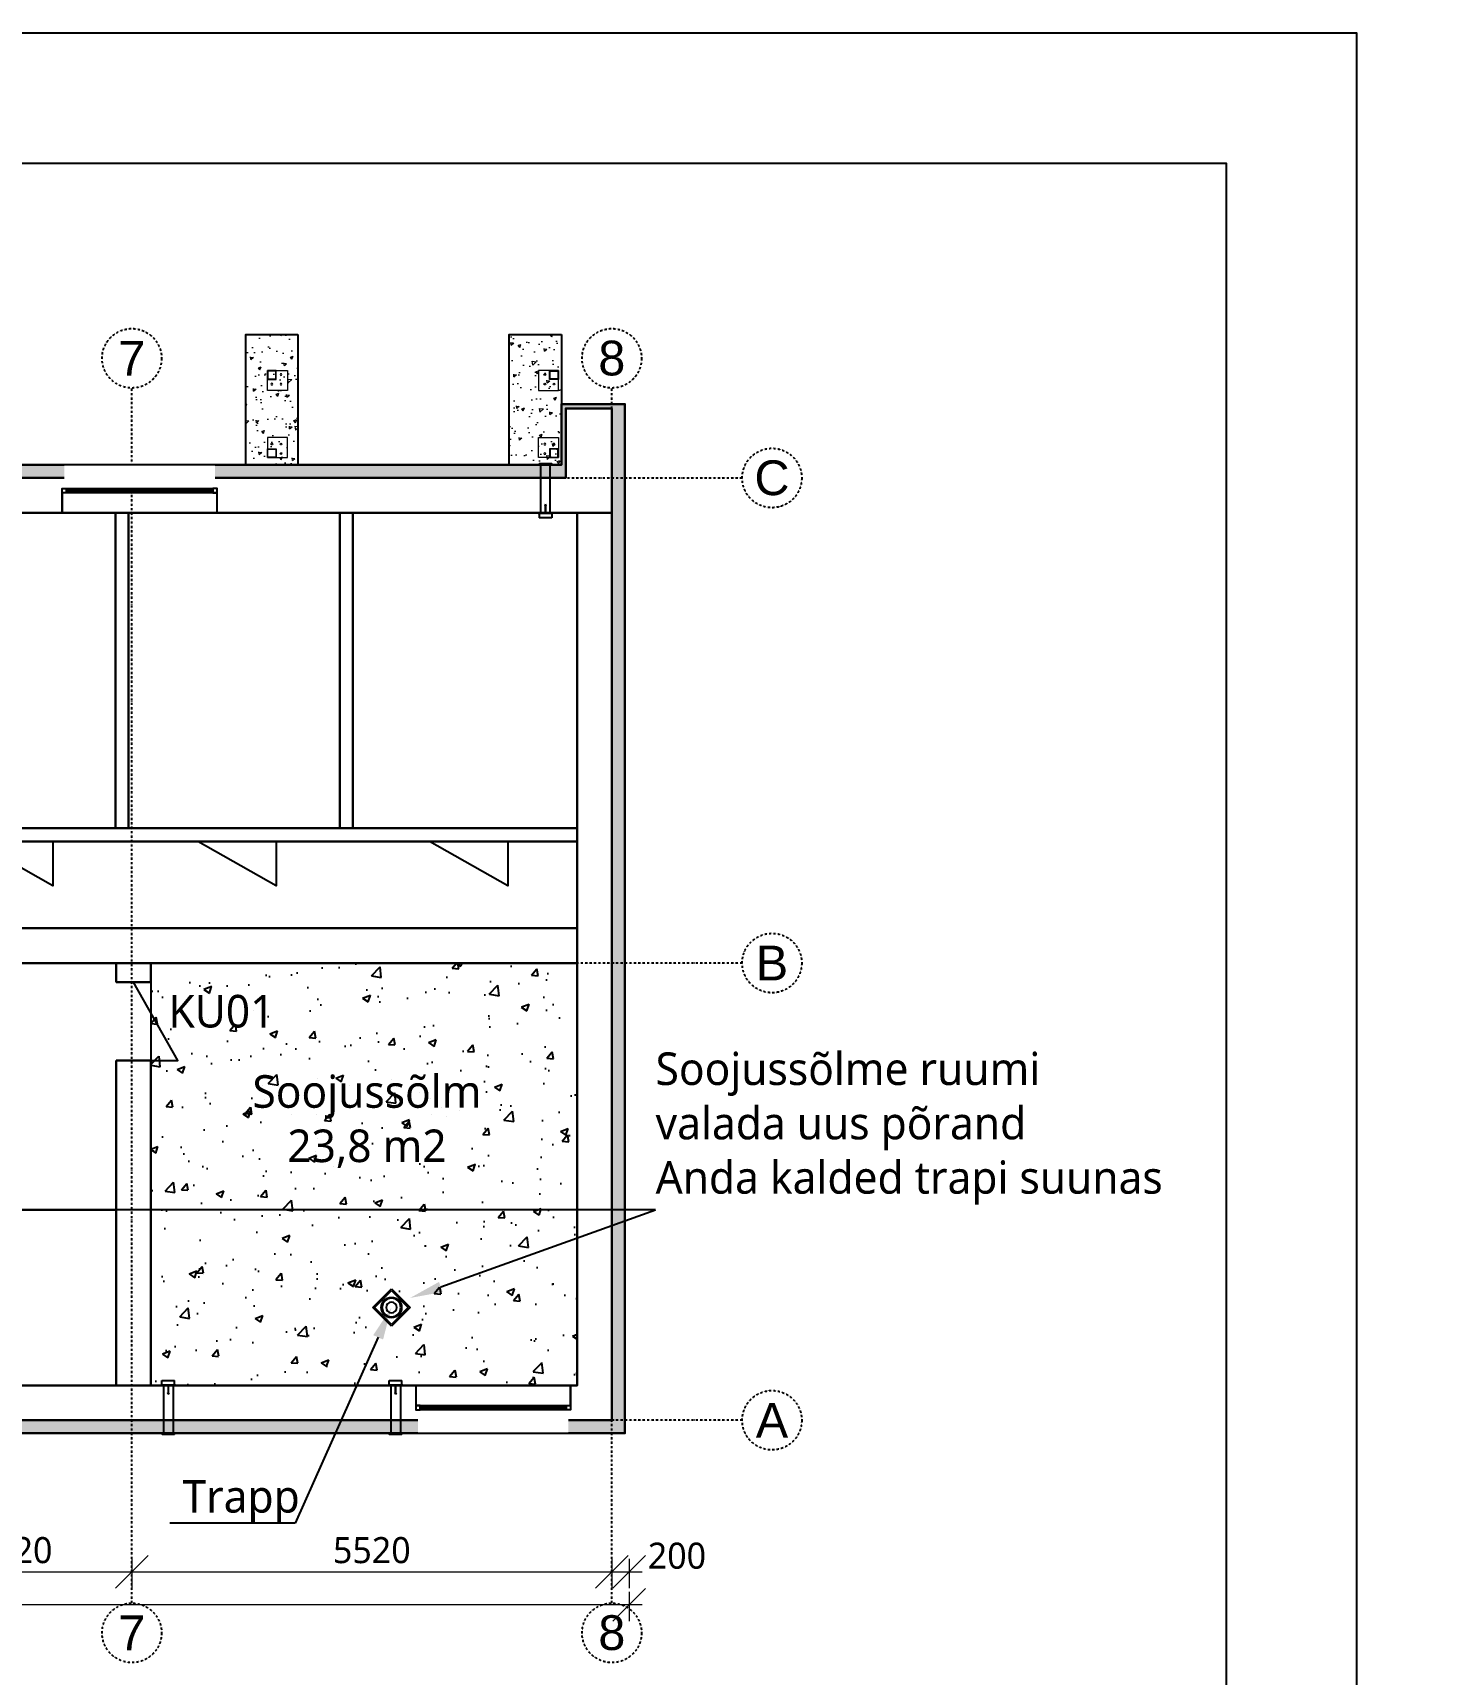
# Model space of a CAD drawing. Header units: millimetres. Extents: x 83708 to 840243643, y 645190 to 956201.
# Drawn here: x 350025 to 366279, y 937318 to 956201 of the extents above; entities that cross this region are included whole.
import ezdxf
from ezdxf import colors
from ezdxf.entities.mleader import LeaderData, LeaderLine
from ezdxf.math import Vec2, Vec3

# ---------------------------------------------------------------- set-up
doc = ezdxf.new("R2010")
doc.units = ezdxf.units.MM
doc.header["$PDMODE"] = 2
doc.header["$PDSIZE"] = 5
doc.linetypes.add('Dash', pattern=[3.2, 2, -1.2])
doc.linetypes.add('DASHDOTX2', pattern=[50.8, 25.4, -12.7, 0, -12.7])
for name, color, linetype in [('!ESP_Avatäited plaanil', 7, 'Continuous'), ('!ESP_EPS 120 Perimeeter', 141, 'Continuous'), ('!ESP_Mõõt', 252, 'Continuous'), ('!ESP_Pinnas', 7, 'Continuous'), ('!ESP_Tekst', 7, 'Continuous'), ('!ESP_Teljed', 30, 'DASHDOTX2'), ('!ESP_Viited', 7, 'Continuous'), ('DUCT-S-1-DEVICE', 7, 'Continuous'), ('SEWER-PIPE-S1-COMPONENT', 7, 'Continuous')]:
    doc.layers.add(name, color=color, linetype=linetype)
for name, color, linetype, lineweight in [('!ESP_Fassaad', 7, 'Continuous', 9), ('!ESP_Konstruktsioon lõikes', 7, 'Continuous', 30), ('_ol_ol_sein_vaates', 7, 'Continuous', 9)]:
    doc.layers.add(name, color=color, linetype=linetype, lineweight=lineweight)
doc.layers.add('!ESP_no_print', color=252, linetype='Continuous', plot=False)
doc.styles.add('Annotative', font='malgunsl.ttf', dxfattribs={"height": 2})
doc.styles.add('Arial', font='arial.ttf')
doc.dimstyles.new('Annotative', dxfattribs={"dimtxt": 2.5, "dimasz": 2.5, "dimexe": 1.25, "dimexo": 0.625, "dimtad": 1, "dimdec": 0, "dimrnd": 5, "dimtxsty": 'Annotative', "dimblk": 'OBLIQUE', "dimcen": 0, "dimdle": 1, "dimadec": 0, "dimazin": 0, "dimtfac": 1, "dimtdec": 0, "dimtmove": 0, "dimatfit": 3, "dimfxl": 1, "dimfxlon": 1, "dimarcsym": 1})

# ---------------------------------------------------------------- blocks, each defined once
blk = doc.blocks.new('A$Cef77760f')
at = {"layer": '!ESP_Teljed'}
for points in [[(-5520, -2104), (-5520, 11875)], [(0, -2104), (0, 11875)], [(-42300, 10840), (1500, 10840)], [(1500, 5260), (-42300, 5260)], [(1500, 0), (-42300, 0)]]:
    blk.add_lwpolyline(points, dxfattribs=at)
for centre in [(-5520, 12217), (0, 12217), (1842, 10840), (1842, 5260), (1842, 0), (-5520, -2446), (0, -2446)]:
    blk.add_circle(centre, 342, dxfattribs=at)
at = {"layer": '!ESP_Teljed', "char_height": 400, "width": 684.66, "attachment_point": 5, "style": 'Arial'}
for s, insert in [('7', (-5520, 12217)), ('8', (0, 12217)), ('C', (1842, 10840)), ('B', (1842, 5260)), ('A', (1842, 0)), ('7', (-5520, -2446)), ('8', (0, -2446))]:
    blk.add_mtext(s, dxfattribs=dict(at, insert=insert))
blk = doc.blocks.new('_Oblique')
at = {"color": 0, "linetype": 'ByBlock', "lineweight": -2}
blk.add_line((-0.5, -0.5), (0.5, 0.5), dxfattribs=at)
blk = doc.blocks.new('*D826')
at = {"layer": '!ESP_Mõõt', "color": 0, "lineweight": -2, "transparency": 16777216}
for p, q in [((31760, -12435), (31760, -12773)), ((34480, -12435), (34480, -12773)), ((31610, -12585), (34630, -12585))]:
    blk.add_line(p, q, dxfattribs=at)
at = {"layer": 'Defpoints', "color": 0, "transparency": 16777216}
for p in [(31760, -11878), (34480, -11787), (34480, -12585)]:
    blk.add_point(p, dxfattribs=at)
at = {"layer": '!ESP_Mõõt', "color": 0, "lineweight": -2, "transparency": 16777216, "xscale": 375, "yscale": 375, "zscale": 375, "rotation": 180}
blk.add_blockref('_Oblique', (31760, -12585), dxfattribs=at)
at = {"layer": '!ESP_Mõõt', "color": 0, "lineweight": -2, "transparency": 16777216, "xscale": 375, "yscale": 375, "zscale": 375}
blk.add_blockref('_Oblique', (34480, -12585), dxfattribs=at)
at = {"layer": '!ESP_Mõõt', "color": 0, "lineweight": 0, "transparency": 16777216, "insert": (33120, -12336), "char_height": 300, "attachment_point": 5, "style": 'Annotative'}
blk.add_mtext('2720', dxfattribs=at)
blk = doc.blocks.new('*D827')
at = {"layer": '!ESP_Mõõt', "color": 0, "lineweight": -2, "transparency": 16777216}
for p, q in [((34480, -12435), (34480, -12773)), ((40000, -12435), (40000, -12773)), ((34330, -12585), (40150, -12585))]:
    blk.add_line(p, q, dxfattribs=at)
at = {"layer": 'Defpoints', "color": 0, "transparency": 16777216}
for p in [(34480, -11787), (40000, -12023), (40000, -12585)]:
    blk.add_point(p, dxfattribs=at)
at = {"layer": '!ESP_Mõõt', "color": 0, "lineweight": -2, "transparency": 16777216, "xscale": 375, "yscale": 375, "zscale": 375, "rotation": 180}
blk.add_blockref('_Oblique', (34480, -12585), dxfattribs=at)
at = {"layer": '!ESP_Mõõt', "color": 0, "lineweight": -2, "transparency": 16777216, "xscale": 375, "yscale": 375, "zscale": 375}
blk.add_blockref('_Oblique', (40000, -12585), dxfattribs=at)
at = {"layer": '!ESP_Mõõt', "color": 0, "lineweight": 0, "transparency": 16777216, "insert": (37240, -12336), "char_height": 300, "attachment_point": 5, "style": 'Annotative'}
blk.add_mtext('5520', dxfattribs=at)
blk = doc.blocks.new('*D833')
at = {"layer": '!ESP_Mõõt', "color": 0, "lineweight": -2, "transparency": 16777216}
for p, q in [((-200, -12812), (-200, -13150)), ((40200, -12812), (40200, -13150)), ((40350, -12962), (-350, -12962))]:
    blk.add_line(p, q, dxfattribs=at)
at = {"layer": 'Defpoints', "color": 0, "transparency": 16777216}
for p in [(-200, -11040), (40200, -11040), (-200, -12962)]:
    blk.add_point(p, dxfattribs=at)
at = {"layer": '!ESP_Mõõt', "color": 0, "lineweight": -2, "transparency": 16777216, "xscale": 375, "yscale": 375, "zscale": 375, "rotation": 180}
blk.add_blockref('_Oblique', (-200, -12962), dxfattribs=at)
at = {"layer": '!ESP_Mõõt', "color": 0, "lineweight": -2, "transparency": 16777216, "xscale": 375, "yscale": 375, "zscale": 375}
blk.add_blockref('_Oblique', (40200, -12962), dxfattribs=at)
at = {"layer": '!ESP_Mõõt', "color": 0, "lineweight": 0, "transparency": 16777216, "insert": (20000, -12713), "char_height": 300, "attachment_point": 5, "style": 'Annotative'}
blk.add_mtext('40400', dxfattribs=at)
blk = doc.blocks.new('*D835')
at = {"layer": '!ESP_Mõõt', "color": 0, "lineweight": -2, "transparency": 16777216}
for p, q in [((40000, -12435), (40000, -12773)), ((40200, -12435), (40200, -12773)), ((39850, -12585), (40350, -12585))]:
    blk.add_line(p, q, dxfattribs=at)
at = {"layer": 'Defpoints', "color": 0, "transparency": 16777216}
for p in [(40200, -11040), (40000, -12023), (40200, -12585)]:
    blk.add_point(p, dxfattribs=at)
at = {"layer": '!ESP_Mõõt', "color": 0, "lineweight": -2, "transparency": 16777216, "xscale": 375, "yscale": 375, "zscale": 375, "rotation": 180}
blk.add_blockref('_Oblique', (40000, -12585), dxfattribs=at)
at = {"layer": '!ESP_Mõõt', "color": 0, "lineweight": -2, "transparency": 16777216, "xscale": 375, "yscale": 375, "zscale": 375}
blk.add_blockref('_Oblique', (40200, -12585), dxfattribs=at)
at = {"layer": '!ESP_Mõõt', "color": 0, "lineweight": 0, "transparency": 16777216, "insert": (40749, -12400), "char_height": 300, "attachment_point": 5, "style": 'Annotative'}
blk.add_mtext('200', dxfattribs=at)
blk = doc.blocks.new('A$C8ba190c6')
at = {"layer": '!ESP_Avatäited plaanil'}
for points in [[(-1760, 420), (-1760, -90), (-2660, 420)], [(-2920, -900), (-3431, -900), (-2920, 0)], [(-200, -900), (310, -900), (-200, 0)]]:
    blk.add_lwpolyline(points, dxfattribs=at)
at = {"layer": '!ESP_Konstruktsioon lõikes'}
for points in [[(-3160, 220), (-3160, 220), (-3160, 0), (-2760, 0), (-2760, 220), (-2660, 220), (-2660, 620)], [(-1760, 620), (-1760, 220), (-400, 220), (-400, 0), (0, 0), (0, 220)], [(-400, -2620), (-791, -2620), (-1580, -2620), (-1580, -1142), (-1760, -1142), (-1760, -3500), (-2760, -3500)]]:
    blk.add_lwpolyline(points, dxfattribs=at)
for points in [[(-3160, -900), (-2760, -900), (-2760, -4640), (-3160, -4640)], [(-400, -900), (0, -900), (0, -4640), (-400, -4640)]]:
    blk.add_lwpolyline(points, close=True, dxfattribs=at)
at = {"lineweight": 0}
for points in [[(-1760, -1250), (-2760, -1250), (-2760, -1500), (-1760, -1500)], [(-2235, -1250), (-2235, -3500), (-1981, -3000), (-2235, -3500), (-2467, -3000)], [(-1760, -1150), (-1760, -2750)], [(-1760, -1500), (-2760, -1500), (-2760, -1750), (-1760, -1750)], [(-1760, -1750), (-2760, -1750), (-2760, -2000), (-1760, -2000)], [(-1760, -2000), (-2760, -2000), (-2760, -2250), (-1760, -2250)], [(-1760, -2250), (-2760, -2250), (-2760, -2500), (-1760, -2500)], [(-1760, -2500), (-2760, -2500), (-2760, -2750), (-1760, -2750)], [(-1760, -2500), (-2760, -2500), (-2760, -2750), (-1760, -2750)], [(-2360, -2750), (-2760, -2750)], [(-1760, -2750), (-2760, -2750), (-2760, -3000), (-1760, -3000)], [(-1760, -2750), (-2360, -2750)], [(-1760, -3000), (-2760, -3000), (-2760, -3250), (-1760, -3250)], [(-1760, -3000), (-2760, -3000), (-2760, -3250), (-1760, -3250)], [(-1760, -3000), (-2360, -3000)], [(-1760, -3250), (-2760, -3250), (-2760, -3500), (-1760, -3500)], [(-1760, -3250), (-2360, -3250)], [(-1760, -3500), (-2360, -3500)]]:
    blk.add_lwpolyline(points, dxfattribs=at)
blk = doc.blocks.new('A$C9a3fe0df')
at = {"layer": '!ESP_Konstruktsioon lõikes'}
for points in [[(0, 11640), (530, 11640), (530, 10840), (13230, 10840), (13230, 11640), (13750, 11640), (13750, 10840), (26330, 10840), (26330, 11640), (26850, 11640), (26850, 10840), (39470, 10840), (39470, 11640), (40000, 11640), (40000, 0), (0, 0)], [(400, 10440), (39600, 10440), (39600, 400), (400, 400)]]:
    blk.add_lwpolyline(points, close=True, dxfattribs=at)
for points in [[(39470, 10840), (39470, 11640), (40000, 11640), (40000, 10840)], [(400, 10440), (40000, 10440)], [(32940, 5660), (39600, 5660), (39600, 5260), (32940, 5260)]]:
    blk.add_lwpolyline(points, dxfattribs=at)
blk = doc.blocks.new('A$C15717044')
blk.add_wipeout([(-890, 171), (890, 171), (890, 121), (865, 121), (865, -150), (-865, -150), (-865, 121), (-890, 121)])
at = {"layer": '!ESP_Avatäited plaanil'}
for points in [[(-890, 400), (-890, 171), (-890, 121), (-840, 121), (-840, 171), (-890, 171), (890, 171), (890, 400), (890, 171), (890, 121), (840, 121), (840, 171), (840, 121), (-840, 121), (-840, 146), (840, 146)], [(-865, -150), (865, -150)]]:
    blk.add_lwpolyline(points, dxfattribs=at)
blk = doc.blocks.new('A$Cf971dbfe')
at = {"layer": '!ESP_Fassaad', "color": 8}
for points in [[(-230, -230), (0, -230), (0, 0), (-230, 0)], [(0, -100), (-100, -100), (-100, 0), (0, 0)]]:
    blk.add_lwpolyline(points, close=True, dxfattribs=at)
at = {"layer": '!ESP_Fassaad', "color": 8, "linetype": 'Dash', "ltscale": 0.5}
blk.add_lwpolyline([(-5, -95), (-95, -95), (-95, -5), (-5, -5)], close=True, dxfattribs=at)
at = {"layer": '!ESP_Fassaad', "color": 8}
for centre in [(-155, -45), (-155, -155), (-50, -155)]:
    blk.add_circle(centre, 10, dxfattribs=at)
blk = doc.blocks.new('A$C8c9964b3')
at = {"color": 6, "xscale": -1}
blk.add_blockref('A$Cf971dbfe', (-3345, 0), dxfattribs=at)
at = {"color": 6}
blk.add_blockref('A$Cf971dbfe', (0, 0), dxfattribs=at)
at = {"color": 6, "rotation": 180}
blk.add_blockref('A$Cf971dbfe', (-3345, -1000), dxfattribs=at)
at = {"color": 6, "xscale": -1, "rotation": 180}
blk.add_blockref('A$Cf971dbfe', (0, -1000), dxfattribs=at)
blk = doc.blocks.new('A$Cb62df965')
at = {"layer": '!ESP_Avatäited plaanil'}
for points in [[(-8635, 0), (-8635, -510), (-9535, 0)], [(-6030, 0), (-6030, -510), (-6930, 0)], [(-3461, 0), (-3461, -510), (-4361, 0)], [(-796, 0), (-796, -510), (-1696, 0)], [(-10305, -947), (-9795, -947), (-10305, -47)]]:
    blk.add_lwpolyline(points, dxfattribs=at)
blk = doc.blocks.new('*U734')
at = {"layer": 'DUCT-S-1-DEVICE', "color": 7, "linetype": 'Continuous', "lineweight": -3}
for p, q in [((99166, 80165, 2428), (99166, 80165, 2571)), ((99166, 80150, 2571), (99166, 80150, 2428)), ((99166, 80150, 2428), (99309, 80150, 2428)), ((99309, 80165, 2571), (99309, 80165, 2428)), ((99309, 80150, 2428), (99309, 80150, 2571)), ((99237, 79700, 2500), (99228, 79680, 2500)), ((99246, 79680, 2500), (99237, 79700, 2500)), ((99155, 79600, 2466), (99149, 79600, 2500)), ((99160, 79595, 2468), (99154, 79595, 2500)), ((99164, 79600, 2500), (99164, 79595, 2500)), ((99228, 79680, 2500), (99234, 79680, 2500)), ((99234, 79680, 2500), (99234, 79600, 2500)), ((99234, 79600, 2500), (99240, 79600, 2500)), ((99240, 79600, 2500), (99240, 79680, 2500)), ((99240, 79680, 2500), (99246, 79680, 2500)), ((99311, 79600, 2500), (99311, 79595, 2500)), ((99321, 79595, 2500), (99314, 79595, 2468)), ((99326, 79600, 2500), (99319, 79600, 2466))]:
    blk.add_line(p, q, dxfattribs=at)
at = {"layer": 'DUCT-S-1-DEVICE', "color": 5, "linetype": 'Continuous', "lineweight": -3}
for p, q in [((99166, 80165, 2571), (99166, 80150, 2571)), ((99166, 80165, 2571), (99309, 80165, 2571)), ((99309, 80150, 2571), (99166, 80150, 2571)), ((99182, 79600, 2500), (99182, 80150, 2500)), ((99292, 79600, 2500), (99292, 80150, 2500)), ((99309, 80165, 2571), (99309, 80150, 2571)), ((99237, 79700, 2500), (99228, 79680, 2500)), ((99246, 79680, 2500), (99237, 79700, 2500)), ((99149, 79600, 2500), (99155, 79600, 2534)), ((99149, 79600, 2500), (99154, 79595, 2500)), ((99154, 79595, 2500), (99160, 79595, 2532)), ((99155, 79600, 2534), (99175, 79600, 2563)), ((99160, 79595, 2532), (99178, 79595, 2559)), ((99164, 79595, 2500), (99164, 79542, 2500)), ((99175, 79600, 2563), (99203, 79600, 2582)), ((99178, 79595, 2559), (99205, 79595, 2577)), ((99203, 79600, 2582), (99237, 79600, 2588)), ((99205, 79595, 2577), (99237, 79595, 2583)), ((99228, 79680, 2500), (99234, 79680, 2500)), ((99234, 79680, 2500), (99234, 79600, 2500)), ((99234, 79600, 2500), (99240, 79600, 2500)), ((99237, 79600, 2588), (99271, 79600, 2582)), ((99237, 79595, 2583), (99269, 79595, 2577)), ((99240, 79600, 2500), (99240, 79680, 2500)), ((99240, 79680, 2500), (99246, 79680, 2500)), ((99269, 79595, 2577), (99296, 79595, 2559)), ((99271, 79600, 2582), (99300, 79600, 2563)), ((99296, 79595, 2559), (99314, 79595, 2532)), ((99300, 79600, 2563), (99319, 79600, 2534)), ((99311, 79595, 2500), (99311, 79542, 2500)), ((99314, 79595, 2532), (99321, 79595, 2500)), ((99319, 79600, 2534), (99326, 79600, 2500)), ((99326, 79600, 2500), (99321, 79595, 2500))]:
    blk.add_line(p, q, dxfattribs=at)
at = {"layer": 'DUCT-S-1-DEVICE', "color": 7, "linetype": 'Continuous', "lineweight": -3, "extrusion": (0, 1, 0)}
for centre in [(99237, 80150, 2500), (99237, 79600, 2500)]:
    blk.add_ellipse(centre, major_axis=(-55, 0), ratio=1, start_param=0, end_param=3.141593, dxfattribs=at)
at = {"layer": 'DUCT-S-1-DEVICE', "color": 7, "linetype": 'Continuous', "lineweight": -3, "extrusion": (0, -1, 0)}
blk.add_ellipse((99237, 79600, 2500), major_axis=(73.5, 0), ratio=1, start_param=0, end_param=3.141593, dxfattribs=at)
at = {"layer": 'DUCT-S-1-DEVICE', "color": 5, "linetype": 'Continuous', "lineweight": -3, "extrusion": (0, -1, 0)}
blk.add_ellipse((99237, 79542, 2500), major_axis=(73.5, 0), ratio=1, start_param=0, end_param=3.141593, dxfattribs=at)
blk = doc.blocks.new('*U740')
at = {"layer": 'DUCT-S-1-DEVICE', "color": 5, "linetype": 'Continuous', "lineweight": -3}
for p, q in [((97424, 69560, 2500), (97429, 69565, 2500)), ((97431, 69560, 2534), (97424, 69560, 2500)), ((97436, 69565, 2532), (97429, 69565, 2500)), ((97450, 69560, 2563), (97431, 69560, 2534)), ((97454, 69565, 2559), (97436, 69565, 2532)), ((97439, 69565, 2500), (97439, 69618, 2500)), ((97479, 69560, 2582), (97450, 69560, 2563)), ((97481, 69565, 2577), (97454, 69565, 2559)), ((97458, 69560, 2500), (97458, 69010, 2500)), ((97513, 69560, 2588), (97479, 69560, 2582)), ((97513, 69565, 2583), (97481, 69565, 2577)), ((97510, 69560, 2500), (97510, 69480, 2500)), ((97516, 69560, 2500), (97510, 69560, 2500)), ((97545, 69565, 2577), (97513, 69565, 2583)), ((97547, 69560, 2582), (97513, 69560, 2588)), ((97516, 69480, 2500), (97516, 69560, 2500)), ((97572, 69565, 2559), (97545, 69565, 2577)), ((97575, 69560, 2563), (97547, 69560, 2582)), ((97568, 69560, 2500), (97568, 69010, 2500)), ((97590, 69565, 2532), (97572, 69565, 2559)), ((97595, 69560, 2534), (97575, 69560, 2563)), ((97586, 69565, 2500), (97586, 69618, 2500)), ((97596, 69565, 2500), (97590, 69565, 2532)), ((97601, 69560, 2500), (97595, 69560, 2534)), ((97601, 69560, 2500), (97596, 69565, 2500)), ((97510, 69480, 2500), (97504, 69480, 2500)), ((97504, 69480, 2500), (97513, 69460, 2500)), ((97513, 69460, 2500), (97522, 69480, 2500)), ((97522, 69480, 2500), (97516, 69480, 2500)), ((97441, 68995, 2571), (97441, 69010, 2571)), ((97441, 69010, 2571), (97584, 69010, 2571)), ((97584, 68995, 2571), (97441, 68995, 2571)), ((97584, 68995, 2571), (97584, 69010, 2571))]:
    blk.add_line(p, q, dxfattribs=at)
at = {"layer": 'DUCT-S-1-DEVICE', "color": 7, "linetype": 'Continuous', "lineweight": -3}
for p, q in [((97424, 69560, 2500), (97431, 69560, 2466)), ((97429, 69565, 2500), (97436, 69565, 2468)), ((97439, 69560, 2500), (97439, 69565, 2500)), ((97510, 69560, 2500), (97510, 69480, 2500)), ((97516, 69560, 2500), (97510, 69560, 2500)), ((97516, 69480, 2500), (97516, 69560, 2500)), ((97586, 69560, 2500), (97586, 69565, 2500)), ((97590, 69565, 2468), (97596, 69565, 2500)), ((97595, 69560, 2466), (97601, 69560, 2500)), ((97510, 69480, 2500), (97504, 69480, 2500)), ((97504, 69480, 2500), (97513, 69460, 2500)), ((97513, 69460, 2500), (97522, 69480, 2500)), ((97522, 69480, 2500), (97516, 69480, 2500)), ((97584, 69010, 2428), (97441, 69010, 2428)), ((97441, 69010, 2428), (97441, 69010, 2571)), ((97441, 68995, 2571), (97441, 68995, 2428)), ((97584, 69010, 2571), (97584, 69010, 2428)), ((97584, 68995, 2428), (97584, 68995, 2571))]:
    blk.add_line(p, q, dxfattribs=at)
at = {"layer": 'DUCT-S-1-DEVICE', "color": 5, "linetype": 'Continuous', "lineweight": -3, "extrusion": (0, 1, 0)}
blk.add_ellipse((97513, 69618, 2500), major_axis=(-73.5, 0), ratio=1, start_param=0, end_param=3.141593, dxfattribs=at)
at = {"layer": 'DUCT-S-1-DEVICE', "color": 7, "linetype": 'Continuous', "lineweight": -3, "extrusion": (0, 1, 0)}
blk.add_ellipse((97513, 69560, 2500), major_axis=(-73.5, 0), ratio=1, start_param=0, end_param=3.141593, dxfattribs=at)
at = {"layer": 'DUCT-S-1-DEVICE', "color": 7, "linetype": 'Continuous', "lineweight": -3, "extrusion": (0, -1, 0)}
for centre in [(97513, 69560, 2500), (97513, 69010, 2500)]:
    blk.add_ellipse(centre, major_axis=(55, 0), ratio=1, start_param=0, end_param=3.141593, dxfattribs=at)
blk = doc.blocks.new('*U741')
at = {"layer": 'DUCT-S-1-DEVICE', "color": 5, "linetype": 'Continuous', "lineweight": -3}
for p, q in [((94810, 69560, 2500), (94815, 69565, 2500)), ((94817, 69560, 2534), (94810, 69560, 2500)), ((94821, 69565, 2532), (94815, 69565, 2500)), ((94836, 69560, 2563), (94817, 69560, 2534)), ((94839, 69565, 2559), (94821, 69565, 2532)), ((94825, 69565, 2500), (94825, 69618, 2500)), ((94865, 69560, 2582), (94836, 69560, 2563)), ((94867, 69565, 2577), (94839, 69565, 2559)), ((94844, 69560, 2500), (94844, 69010, 2500)), ((94899, 69560, 2588), (94865, 69560, 2582)), ((94899, 69565, 2583), (94867, 69565, 2577)), ((94896, 69560, 2500), (94896, 69480, 2500)), ((94902, 69560, 2500), (94896, 69560, 2500)), ((94930, 69565, 2577), (94899, 69565, 2583)), ((94932, 69560, 2582), (94899, 69560, 2588)), ((94902, 69480, 2500), (94902, 69560, 2500)), ((94958, 69565, 2559), (94930, 69565, 2577)), ((94961, 69560, 2563), (94932, 69560, 2582)), ((94954, 69560, 2500), (94954, 69010, 2500)), ((94976, 69565, 2532), (94958, 69565, 2559)), ((94980, 69560, 2534), (94961, 69560, 2563)), ((94972, 69565, 2500), (94972, 69618, 2500)), ((94982, 69565, 2500), (94976, 69565, 2532)), ((94987, 69560, 2500), (94980, 69560, 2534)), ((94987, 69560, 2500), (94982, 69565, 2500)), ((94896, 69480, 2500), (94890, 69480, 2500)), ((94890, 69480, 2500), (94899, 69460, 2500)), ((94899, 69460, 2500), (94908, 69480, 2500)), ((94908, 69480, 2500), (94902, 69480, 2500)), ((94827, 68995, 2571), (94827, 69010, 2571)), ((94827, 69010, 2571), (94970, 69010, 2571)), ((94970, 68995, 2571), (94827, 68995, 2571)), ((94970, 68995, 2571), (94970, 69010, 2571))]:
    blk.add_line(p, q, dxfattribs=at)
at = {"layer": 'DUCT-S-1-DEVICE', "color": 7, "linetype": 'Continuous', "lineweight": -3}
for p, q in [((94810, 69560, 2500), (94817, 69560, 2466)), ((94815, 69565, 2500), (94821, 69565, 2468)), ((94825, 69560, 2500), (94825, 69565, 2500)), ((94896, 69560, 2500), (94896, 69480, 2500)), ((94902, 69560, 2500), (94896, 69560, 2500)), ((94902, 69480, 2500), (94902, 69560, 2500)), ((94972, 69560, 2500), (94972, 69565, 2500)), ((94976, 69565, 2468), (94982, 69565, 2500)), ((94980, 69560, 2466), (94987, 69560, 2500)), ((94896, 69480, 2500), (94890, 69480, 2500)), ((94890, 69480, 2500), (94899, 69460, 2500)), ((94899, 69460, 2500), (94908, 69480, 2500)), ((94908, 69480, 2500), (94902, 69480, 2500)), ((94970, 69010, 2428), (94827, 69010, 2428)), ((94827, 69010, 2428), (94827, 69010, 2571)), ((94827, 68995, 2571), (94827, 68995, 2428)), ((94970, 69010, 2571), (94970, 69010, 2428)), ((94970, 68995, 2428), (94970, 68995, 2571))]:
    blk.add_line(p, q, dxfattribs=at)
at = {"layer": 'DUCT-S-1-DEVICE', "color": 5, "linetype": 'Continuous', "lineweight": -3, "extrusion": (0, 1, 0)}
blk.add_ellipse((94899, 69618, 2500), major_axis=(-73.5, 0), ratio=1, start_param=0, end_param=3.141593, dxfattribs=at)
at = {"layer": 'DUCT-S-1-DEVICE', "color": 7, "linetype": 'Continuous', "lineweight": -3, "extrusion": (0, 1, 0)}
blk.add_ellipse((94899, 69560, 2500), major_axis=(-73.5, 0), ratio=1, start_param=0, end_param=3.141593, dxfattribs=at)
at = {"layer": 'DUCT-S-1-DEVICE', "color": 7, "linetype": 'Continuous', "lineweight": -3, "extrusion": (0, -1, 0)}
for centre in [(94899, 69560, 2500), (94899, 69010, 2500)]:
    blk.add_ellipse(centre, major_axis=(55, 0), ratio=1, start_param=0, end_param=3.141593, dxfattribs=at)
blk = doc.blocks.new('A$Cd7e57fc7')
at = {"layer": 'DUCT-S-1-DEVICE'}
for name in ['*U734', '*U741', '*U740']:
    blk.add_blockref(name, (-60000, -80000), dxfattribs=at)
blk = doc.blocks.new('A$C8bd7207e')
at = {"layer": '_ol_ol_sein_vaates', "linetype": 'ByBlock', "transparency": 33554687}
h = blk.add_hatch(dxfattribs=at)
h.set_pattern_fill('AR-CONC', color=256, scale=2, angle=90)
h.set_pattern_definition([(140, (-262392.27, -62659.9), (31.87817, 364.36934), [38.1, -419.1]), (85, (-262392.27, -62659.9), (-382.1137, -70.48684), [30.48, -335.28117]), (190.45144, (-262389.6, -62629.53), (-350.2355, 293.8825), [32.38, -356.1805]), (136.1842, (-262493.87, -62659.9), (84.08466, 542.1581), [57.15, -628.65]), (186.63556, (-262486.87, -62614.7), (-494.8522, 474.8083), [48.57, -534.2712]), (81.18415, (-262493.9, -62659.9), (-494.8522, 474.8083), [45.7199, -502.9195]), (111, (-262468.47, -62609.1), (204.5304, 303.22878), [38.1, -419.1]), (56, (-262468.47, -62609.1), (-368.37593, 123.60406), [30.48, -335.28]), (161.45145, (-262451.43, -62583.82), (-163.84554, 426.83284), [32.38, -356.1799]), (127.5, (-262392.27, -62659.89), (-169.11008, 6.177207), [0, -331.216, 0, -340.36, 0, -336.55]), (97.5, (-262392.27, -62659.89), (-200.36115, 133.63933), [0, -194.056, 0, -323.596, 0, -128.27]), (57.5, (-262392.27, -62773.17), (11.45749, 271.18119), [0, -127, 0, -396.24, 0, -525.78]), (47.5, (-262392.27, -62823.97), (-50.85298, 296.25836), [0, -165.1, 0, -263.144, 0, -373.38])])
h.paths.add_polyline_path([(-300, 50), (-300, -1450), (300, -1450), (300, 50)])
at = {"color": 0, "linetype": 'ByBlock', "transparency": 33554687}
blk.add_lwpolyline([(-300, 50), (-300, -1450), (300, -1450), (300, 50)], close=True, dxfattribs=at)
blk = doc.blocks.new('*U816')
at = {"layer": 'SEWER-PIPE-S1-COMPONENT', "color": 7, "linetype": 'Continuous', "lineweight": -3}
for p, q in [((97251, 70457, 0), (97466, 70672, 0)), ((97272, 70457, -30), (97466, 70651, -30)), ((97466, 70672, 0), (97681, 70457, 0)), ((97466, 70651, -30), (97659, 70457, -30)), ((97466, 70242, 0), (97251, 70457, 0)), ((97466, 70263, -30), (97272, 70457, -30)), ((97365, 70498, -186), (97357, 70457, -186)), ((97357, 70457, -186), (97365, 70415, -186)), ((97388, 70534, -186), (97365, 70498, -186)), ((97424, 70557, -186), (97388, 70534, -186)), ((97409, 70480, -207), (97405, 70457, -207)), ((97405, 70457, -207), (97409, 70433, -207)), ((97422, 70500, -207), (97409, 70480, -207)), ((97409, 70433, -207), (97422, 70414, -207)), ((97442, 70513, -207), (97422, 70500, -207)), ((97466, 70566, -186), (97424, 70557, -186)), ((97466, 70518, -207), (97442, 70513, -207)), ((97507, 70557, -186), (97466, 70566, -186)), ((97489, 70513, -207), (97466, 70518, -207)), ((97659, 70457, -30), (97466, 70263, -30)), ((97681, 70457, 0), (97466, 70242, 0)), ((97509, 70500, -207), (97489, 70513, -207)), ((97543, 70534, -186), (97507, 70557, -186)), ((97522, 70480, -207), (97509, 70500, -207)), ((97509, 70414, -207), (97522, 70433, -207)), ((97527, 70457, -207), (97522, 70480, -207)), ((97522, 70433, -207), (97527, 70457, -207)), ((97566, 70498, -186), (97543, 70534, -186)), ((97575, 70457, -186), (97566, 70498, -186)), ((97566, 70415, -186), (97575, 70457, -186)), ((97365, 70415, -186), (97388, 70380, -186)), ((97388, 70380, -186), (97424, 70356, -186)), ((97422, 70414, -207), (97442, 70400, -207)), ((97424, 70356, -186), (97466, 70348, -186)), ((97442, 70400, -207), (97466, 70396, -207)), ((97466, 70396, -207), (97489, 70400, -207)), ((97466, 70348, -186), (97507, 70356, -186)), ((97489, 70400, -207), (97509, 70414, -207)), ((97507, 70356, -186), (97543, 70380, -186)), ((97543, 70380, -186), (97566, 70415, -186))]:
    blk.add_line(p, q, dxfattribs=at)
blk.add_circle((97466, 70457, -60), 117, dxfattribs=at)
blk = doc.blocks.new('A$Cb56cea9a')
at = {"layer": '!ESP_Mõõt', "lineweight": 0}
for base, p1, p2, picture, middle in [((-200, -12962.2), (40200, -11040), (-200, -11040), '*D833', (20000, -12713.3)), ((34480.1, -12585.3), (31760.1, -11877.8), (34480.1, -11787.2), '*D826', (33120.1, -12336.3)), ((40000, -12585.3), (34480.1, -11787.2), (40000, -12022.7), '*D827', (37240, -12336.3))]:
    dim = blk.add_linear_dim(base=base, p1=p1, p2=p2, dimstyle='Annotative', dxfattribs=at)
    dim.commit()
    dim.dimension.update_dxf_attribs({"geometry": picture, "text_midpoint": middle})
dim = blk.add_linear_dim(base=(40200, -12585.3), p1=(40000, -12022.7), p2=(40200, -11040), dimstyle='Annotative', dxfattribs=at)
dim.commit()
dim.dimension.update_dxf_attribs({"geometry": '*D835', "text_midpoint": (40748.8, -12648.8), "dimtype": 128})

msp = doc.modelspace()

# ---------------------------------------------------------------- hatches: boundary and pattern name
at = {"layer": '!ESP_EPS 120 Perimeeter'}
h = msp.add_hatch(dxfattribs=at)
h.set_pattern_fill('HONEY', color=256, scale=20, style=0)
h.set_pattern_definition([(0, (-481675.35, -124491.55), (95.25, 54.992613), [63.5, -127]), (120, (-481675.35, -124491.55), (-95.2499998, 54.9926133), [63.5, -127]), (60, (-481675.35, -124491.55), (2e-07, 109.9852262), [-127, 63.5])])
h.paths.add_polyline_path([(317263.7, 951229.3), (317263.7, 951929.3), (316533.7, 951929.3), (316533.7, 940089.3), (356833.7, 940089.3), (356833.7, 951929.3), (356103.7, 951929.3), (356103.7, 951229.3), (343583.7, 951229.3), (343583.7, 951929.3), (342963.7, 951929.3), (342963.7, 951229.3), (330483.7, 951229.3), (330483.7, 951929.3), (329863.7, 951929.3), (329863.7, 951229.3)])
h.paths.add_polyline_path([(329913.7, 951079.3), (329913.7, 951879.3), (330433.7, 951879.3), (330433.7, 951079.3), (343013.7, 951079.3), (343013.7, 951879.3), (343533.7, 951879.3), (343533.7, 951079.3), (356153.7, 951079.3), (356153.7, 951879.3), (356683.7, 951879.3), (356683.7, 940239.3), (316683.7, 940239.3), (316683.7, 951879.3), (317213.7, 951879.3), (317213.7, 951079.3)], flags=16)

# ---------------------------------------------------------------- linework, layer by layer
at = {"layer": '!ESP_Konstruktsioon lõikes'}
for points in [[(316533.7, 951929.3), (317263.7, 951929.3), (317263.7, 951229.3), (329863.7, 951229.3), (329863.7, 951929.3), (330483.7, 951929.3), (330483.7, 951229.3), (342963.7, 951229.3), (342963.7, 951929.3), (343583.7, 951929.3), (343583.7, 951229.3), (356103.7, 951229.3), (356103.7, 951929.3), (356833.7, 951929.3), (356833.7, 940089.3), (316533.7, 940089.3)], [(316533.7, 951929.3), (317263.7, 951929.3), (317263.7, 951229.3), (329863.7, 951229.3), (329863.7, 951929.3), (330483.7, 951929.3), (330483.7, 951229.3), (342963.7, 951229.3), (342963.7, 951929.3), (343583.7, 951929.3), (343583.7, 951229.3), (356103.7, 951229.3), (356103.7, 951929.3), (356833.7, 951929.3), (356833.7, 940089.3), (316533.7, 940089.3)], [(316683.7, 951879.3), (317213.7, 951879.3), (317213.7, 951079.3), (329913.7, 951079.3), (329913.7, 951879.3), (330433.7, 951879.3), (330433.7, 951079.3), (343013.7, 951079.3), (343013.7, 951879.3), (343533.7, 951879.3), (343533.7, 951079.3), (356153.7, 951079.3), (356153.7, 951879.3), (356683.7, 951879.3), (356683.7, 940239.3), (316683.7, 940239.3)], [(316683.7, 951879.3), (317213.7, 951879.3), (317213.7, 951079.3), (329913.7, 951079.3), (329913.7, 951879.3), (330433.7, 951879.3), (330433.7, 951079.3), (343013.7, 951079.3), (343013.7, 951879.3), (343533.7, 951879.3), (343533.7, 951079.3), (356153.7, 951079.3), (356153.7, 951879.3), (356683.7, 951879.3), (356683.7, 940239.3), (316683.7, 940239.3)], [(350975.7, 950679.3), (351125.7, 950679.3), (351125.7, 947049.3), (350975.7, 947049.3)], [(353554.7, 950679.3), (353704.7, 950679.3), (353704.7, 947049.3), (353554.7, 947049.3)], [(356283.9, 947049.3), (356283.9, 946899.3), (345967.7, 946899.3), (345967.7, 947049.3)]]:
    msp.add_lwpolyline(points, close=True, dxfattribs=at)
at = {"layer": '!ESP_no_print'}
for points in [[(302249.6, 956200.6), (365249.6, 956200.6), (365249.6, 911650.6), (302249.6, 911650.6)], [(302249.6, 956200.6), (365249.6, 956200.6), (365249.6, 911650.6), (302249.6, 911650.6)], [(305249.6, 954700.6), (363749.6, 954700.6), (363749.6, 913150.6), (305249.6, 913150.6)], [(305249.6, 954700.6), (363749.6, 954700.6), (363749.6, 913150.6), (305249.6, 913150.6)]]:
    msp.add_lwpolyline(points, close=True, dxfattribs=at)

# ---------------------------------------------------------------- block references
at = {"lineweight": 0}
for name, p in [('A$Cef77760f', (356683.7, 940239.3)), ('A$C8c9964b3', (356068.7, 952314.3)), ('A$Cb56cea9a', (316683.7, 951079.3)), ('A$C9a3fe0df', (316683.7, 940239.3)), ('A$Cb62df965', (356283.7, 946899.3)), ('A$C8ba190c6', (351383.8, 945279.3))]:
    msp.add_blockref(name, p, dxfattribs=at)
at = {"xscale": -1}
for p in [(352773.7, 952679.3), (355803.7, 952679.3)]:
    msp.add_blockref('A$C8bd7207e', p, dxfattribs=at)
at = {"layer": 'SEWER-PIPE-S1-COMPONENT'}
msp.add_blockref('*U816', (256683.7, 871079.3), dxfattribs=at)

# ---------------------------------------------------------------- texts
at = {"layer": '!ESP_Tekst', "char_height": 375, "attachment_point": 5, "style": 'Annotative'}
for s, insert, width in [('KU01', (352194.5, 944942.4), 869.103), ('Soojussõlm\\P23,8 m2', (353867.8, 943675.2), 24762.739)]:
    msp.add_mtext(s, dxfattribs=dict(at, insert=insert, width=width))

# ---------------------------------------------------------------- leaders
at = {"layer": '!ESP_Viited'}
ml = msp.add_multileader_mtext('Standard', dxfattribs=at)
ml.set_content('\\A1;Vundamendiplokk\\P\\pxql;2X1500x600x600 vastavalt sõlmele ', color=256, style='Annotative')
ml.set_leader_properties()
ml.build(insert=Vec2(0, 0))
ml.multileader.update_dxf_attribs({"text_left_attachment_type": 5, "dogleg_length": 0, "arrow_head_size": 375, "scale": 150})
ctx = ml.context
ctx.base_point, ctx.scale, ctx.char_height, ctx.arrow_head_size, ctx.landing_gap_size, ctx.plane_origin = Vec3(310595.6, 954242.3), 150, 375, 375, 0, Vec3(345339.9, 951024.2)
ctx.right_attachment = 5
notes = []
notes.append((ctx, [(1, (1, 1, 0), (318334.7, 953315.3), (-1, 0), 0, [(0, [(320593.7, 952679.3)], 0, [])])]))
ctx.mtext.insert, ctx.mtext.width, ctx.mtext.defined_height, ctx.mtext.flow_direction = Vec3(310595.6, 954433.1), 8620.807, 2192.5, 5
ml = msp.add_multileader_mtext('Standard', dxfattribs=at)
ml.set_content('Trapp', color=256, style='Annotative')
ml.set_leader_properties()
ml.build(insert=Vec2(0, 0))
ml.multileader.update_dxf_attribs({"text_left_attachment_type": 5, "text_right_attachment_type": 5, "dogleg_length": 0, "arrow_head_size": 375, "scale": 150})
ctx = ml.context
ctx.base_point, ctx.scale, ctx.char_height, ctx.arrow_head_size, ctx.landing_gap_size, ctx.plane_origin = Vec3(351746.9, 939053.9), 150, 375, 375, 0, Vec3(355797.6, 938132.1)
ctx.left_attachment, ctx.right_attachment = 5, 5
notes.append((ctx, [(1, (1, 1, 0), (353044, 939053.9), (-1, 0), 0, [(0, [(354149.2, 941536.1)], 0, [])])]))
ctx.mtext.insert, ctx.mtext.flow_direction = Vec3(351746.9, 939552), 5
for ctx, leaders in notes:
    for number, flags, end, landing, length, lines in leaders:
        leader = LeaderData()
        leader.index, (leader.has_last_leader_line, leader.has_dogleg_vector, leader.attachment_direction) = number, flags
        leader.last_leader_point, leader.dogleg_vector, leader.dogleg_length = Vec3(end), Vec3(landing), length
        for number, points, colour, breaks in lines:
            line = LeaderLine()
            line.index, line.vertices, line.color, line.breaks = number, Vec3.list(points), colors.encode_raw_color(colour), breaks
            leader.lines.append(line)
        ctx.leaders.append(leader)

# ---------------------------------------------------------------- next in the draw order: block references
at = {"lineweight": 0, "rotation": 180}
msp.add_blockref('A$C15717044', (351253.7, 951079.3), dxfattribs=at)
at = {"lineweight": 0}
msp.add_blockref('A$C15717044', (355318.7, 940239.3), dxfattribs=at)

# ---------------------------------------------------------------- next in the draw order: hatches: boundary and pattern name
at = {"layer": '!ESP_Pinnas'}
h = msp.add_hatch(dxfattribs=at)
h.set_pattern_fill('AR-CONC', color=256, scale=5)
h.set_pattern_definition([(50, (-21928, 0), (910.92334, -79.69543), [95.25, -1047.75]), (355, (-21928, 0), (-176.2171, 955.2842), [76.2, -838.2029]), (100.45144, (-21852.1, -6.6), (734.7062, 875.58876), [80.95004, -890.4512]), (46.1842, (-21928, 254), (1355.3952, -210.2116), [142.875, -1571.625]), (96.63556, (-21815.1, 236.5), (1187.0207, 1237.1306), [121.4251, -1335.678]), (351.18415, (-21928, 254), (1187.0207, 1237.1306), [114.2998, -1257.2987]), (21, (-21801, 190.5), (758.07196, -511.326), [95.25, -1047.75]), (326, (-21801, 190.5), (309.0101, 920.9398), [76.2, -838.2]), (71.451445, (-21737.9, 147.9), (1067.0821, 409.61384), [80.95004, -890.4497]), (37.5, (-21928.04, 0), (15.44302, 422.77519), [0, -828.04, 0, -850.9, 0, -841.375]), (7.5, (-21928.04, 0), (334.09831, 500.90287), [0, -485.14, 0, -808.99, 0, -320.675]), (327.5, (-22211.25, 0), (677.95298, -28.64372), [0, -317.5, 0, -990.6, 0, -1314.45]), (317.5, (-22338.25, 0), (740.6459, 127.13246), [0, -412.75, 0, -657.86, 0, -933.45])])
h.paths.add_polyline_path([(351383.8, 945499.3), (351383.8, 940639.3), (356283.7, 940639.3), (356283.7, 945499.3)])

# ---------------------------------------------------------------- next in the draw order: linework, layer by layer
msp.add_lwpolyline([(356283.7, 945499.3), (351383.8, 945499.3), (351383.8, 940639.3), (356283.7, 940639.3)], close=True, dxfattribs=at)

# ---------------------------------------------------------------- next in the draw order: block references
at = {"color": 6}
msp.add_blockref('A$Cd7e57fc7', (316683.7, 951079.3), dxfattribs=at)

# ---------------------------------------------------------------- next in the draw order: leaders
at = {"layer": '!ESP_Viited'}
ml = msp.add_multileader_mtext('Standard', dxfattribs=at)
ml.set_content('Soojussõlme ruumi \\Pvalada uus põrand\\PAnda kalded trapi suunas ', color=256, style='Annotative')
ml.set_leader_properties()
ml.build(insert=Vec2(0, 0))
ml.multileader.update_dxf_attribs({"text_left_attachment_type": 5, "text_right_attachment_type": 5, "dogleg_length": 0, "arrow_head_size": 375, "scale": 150})
ctx = ml.context
ctx.base_point, ctx.scale, ctx.char_height, ctx.arrow_head_size, ctx.landing_gap_size, ctx.plane_origin = Vec3(357187.2, 942658.8), 150, 375, 375, 0, Vec3(361273.1, 943996)
ctx.left_attachment, ctx.right_attachment = 5, 5
notes = []
notes.append((ctx, [(0, (1, 1, 0), (357187.2, 942658.8), (1, 0), 0, [(0, [(354363.8, 941646.2)], 0, [])])]))
ctx.mtext.insert, ctx.mtext.flow_direction = Vec3(357187.2, 944471.1), 5
for ctx, leaders in notes:
    for number, flags, end, landing, length, lines in leaders:
        leader = LeaderData()
        leader.index, (leader.has_last_leader_line, leader.has_dogleg_vector, leader.attachment_direction) = number, flags
        leader.last_leader_point, leader.dogleg_vector, leader.dogleg_length = Vec3(end), Vec3(landing), length
        for number, points, colour, breaks in lines:
            line = LeaderLine()
            line.index, line.vertices, line.color, line.breaks = number, Vec3.list(points), colors.encode_raw_color(colour), breaks
            leader.lines.append(line)
        ctx.leaders.append(leader)

doc.saveas('drawing.dxf')
